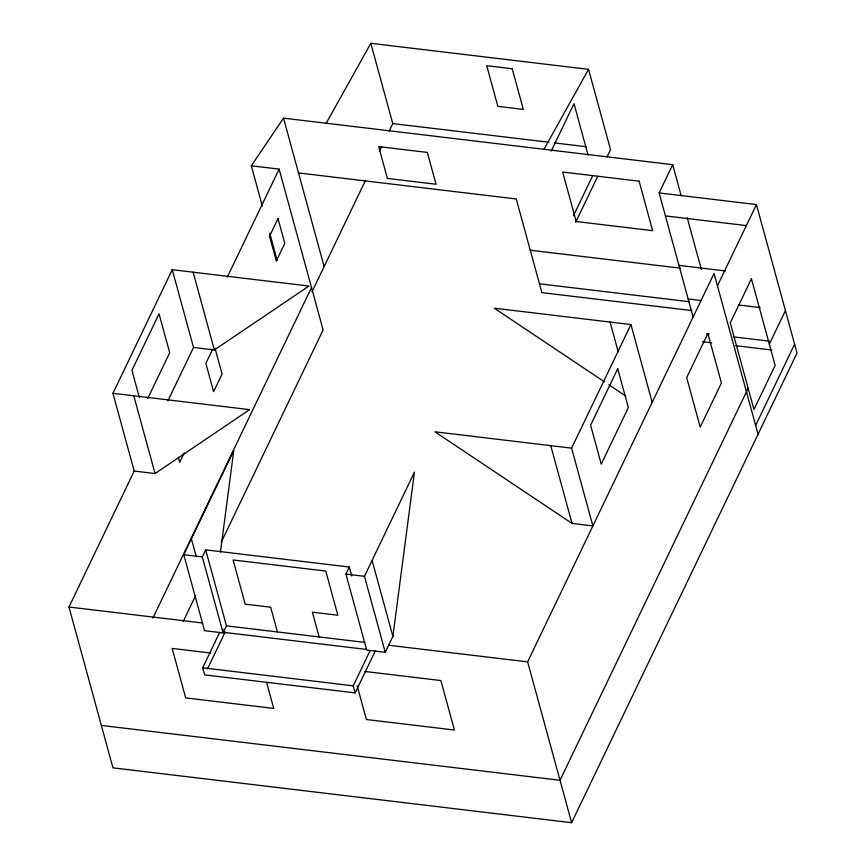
<?xml version="1.0" encoding="UTF-8"?>
<svg xmlns="http://www.w3.org/2000/svg" width="866" height="866" viewBox="0 0 866 866"><rect width="100%" height="100%" fill="white"/><g stroke="black" fill="none" stroke-linecap="round" stroke-linejoin="round"><path stroke-width="1.3" d="M220.44 552.032L233.766 450.526L183.776 554.705L204.56 630.697L223.092 632.916L226.481 625.858L205.697 549.856L349.323 567.035L351.78 576.052M385.251 652.315L392.883 636.423L414.457 472.132L364.456 576.312L385.251 652.315L366.719 650.095L345.924 574.093L349.323 567.035M262.322 206.011L251.324 165.796L283.518 118.133L672.687 164.681L659.134 192.923L756.429 204.56L797.034 353.025L571.625 822.7L112.959 767.85L68.966 607.023L134.208 471.061L112.937 393.294L172.258 269.694L308.935 286.04L214.378 349.951L193.529 347.461L172.258 269.694M147.772 398.414L169.693 352.733L159.052 313.849L131.935 370.345L139.383 397.57M167.939 400.774L193.529 347.461M227.303 277.098L279.123 169.119L251.324 165.796M212.646 349.247L205.87 363.374L213.599 391.649L222.075 373.993L215.049 348.294M184.231 452.864L179.706 462.282L178.299 457.14M152.871 618.097L311.511 287.534M312.031 291.81L365.43 180.539M379.395 151.453L381.722 146.603M389.278 130.842L392.774 123.578L370.81 43.3L588.555 69.345L610.519 149.612L607.034 156.887M223.092 632.916L202.308 556.925L205.697 549.856M183.202 621.474L195.499 595.862M221.263 542.192L323.115 329.957L279.123 169.119M375.519 650.518L355.179 692.897L204.603 674.885L202.676 667.816L219.618 632.505M207.515 668.833L224.944 632.505L223.98 628.976M551.187 151.16L573.996 103.628L588.057 155.046M573.454 215.764L592.745 175.549M355.179 692.897L353.241 685.829L370.193 650.507M575.619 222.335L597.724 176.285M571.603 448.144L434.938 431.798L572.036 523.421L592.885 525.911L571.603 448.144L630.924 324.544L494.248 308.199L604.381 381.798M571.625 822.7L527.632 661.873L714.06 273.418L758.053 434.245M717.449 285.791L756.429 204.56M748.148 388.293L560.021 780.288L101.354 725.427M769.333 344.159L785.43 310.602M755.639 425.412L794.62 344.181M326.114 123.427L370.81 43.3M543.859 149.472L588.555 69.345M134.208 471.061L155.057 473.55L249.614 409.64L112.937 393.294M392.774 123.578L549.066 142.262M554.413 142.901L586.477 146.744M665.413 215.905L746.492 225.604M298.499 172.929L516.255 198.964L541.878 292.632L691.88 310.569M678.955 265.386L725.47 270.95M530.273 250.22L680.275 268.157M688.145 298.976L701.471 300.567M738.785 305.027L760.11 307.582M539.464 283.799L689.455 301.736M706.656 333.67L709.319 333.984M733.307 336.852L769.3 341.161M702.413 341.702L711.744 342.828M735.732 345.696L771.714 349.994M183.776 554.705L202.308 556.925M345.924 574.093L364.456 576.312M68.966 607.023L202.612 623M226.481 625.858L364.748 642.388M388.639 645.246L527.632 661.873M224.944 632.505L366.188 649.403M210.839 653.051L172.161 648.418L185.692 697.909L273.721 708.431L266.598 682.386M364.846 671.464L440.87 680.557L454.412 730.038L366.383 719.516L357.117 685.655M202.676 667.816L353.241 685.829M608.874 384.796L625.728 396.065M672.687 164.681L681.185 195.716M687.193 217.702L701.341 269.423M659.134 192.923L693.092 317.053M630.924 324.544L652.195 402.311M610.075 322.055L618.227 351.867M550.754 445.654L572.036 523.421M283.518 118.133L324.133 266.598M372.088 560.421L392.883 636.423M269.77 233.246L277.217 260.482M319.143 636.932L312.377 612.197L337.859 615.239L325.768 571.051L233.106 559.977L245.197 604.154L270.679 607.207L277.445 631.953M193.107 272.184L214.378 349.951M191.397 538.814L196.333 556.849M133.786 395.784L155.057 473.55M278.018 218.589L269.543 236.245L276.308 260.991L284.784 243.335L278.018 218.589M617.729 368.7L590.612 425.206L601.242 464.079L628.359 407.583L617.729 368.7M707.868 333.475L686.684 377.619L700.226 427.1L721.41 382.967L707.868 333.475M751.439 278.765L730.255 322.899L753.95 409.51L775.135 365.365L751.439 278.765M512.217 68.76L486.735 65.708L497.853 106.356L523.335 109.408L512.217 68.76M427.339 152.427L378.691 146.614L387.394 178.428L436.042 184.242L427.339 152.427M639.108 181.178L562.662 172.031L576.204 221.523L652.65 230.659L639.108 181.178"/></g></svg>
